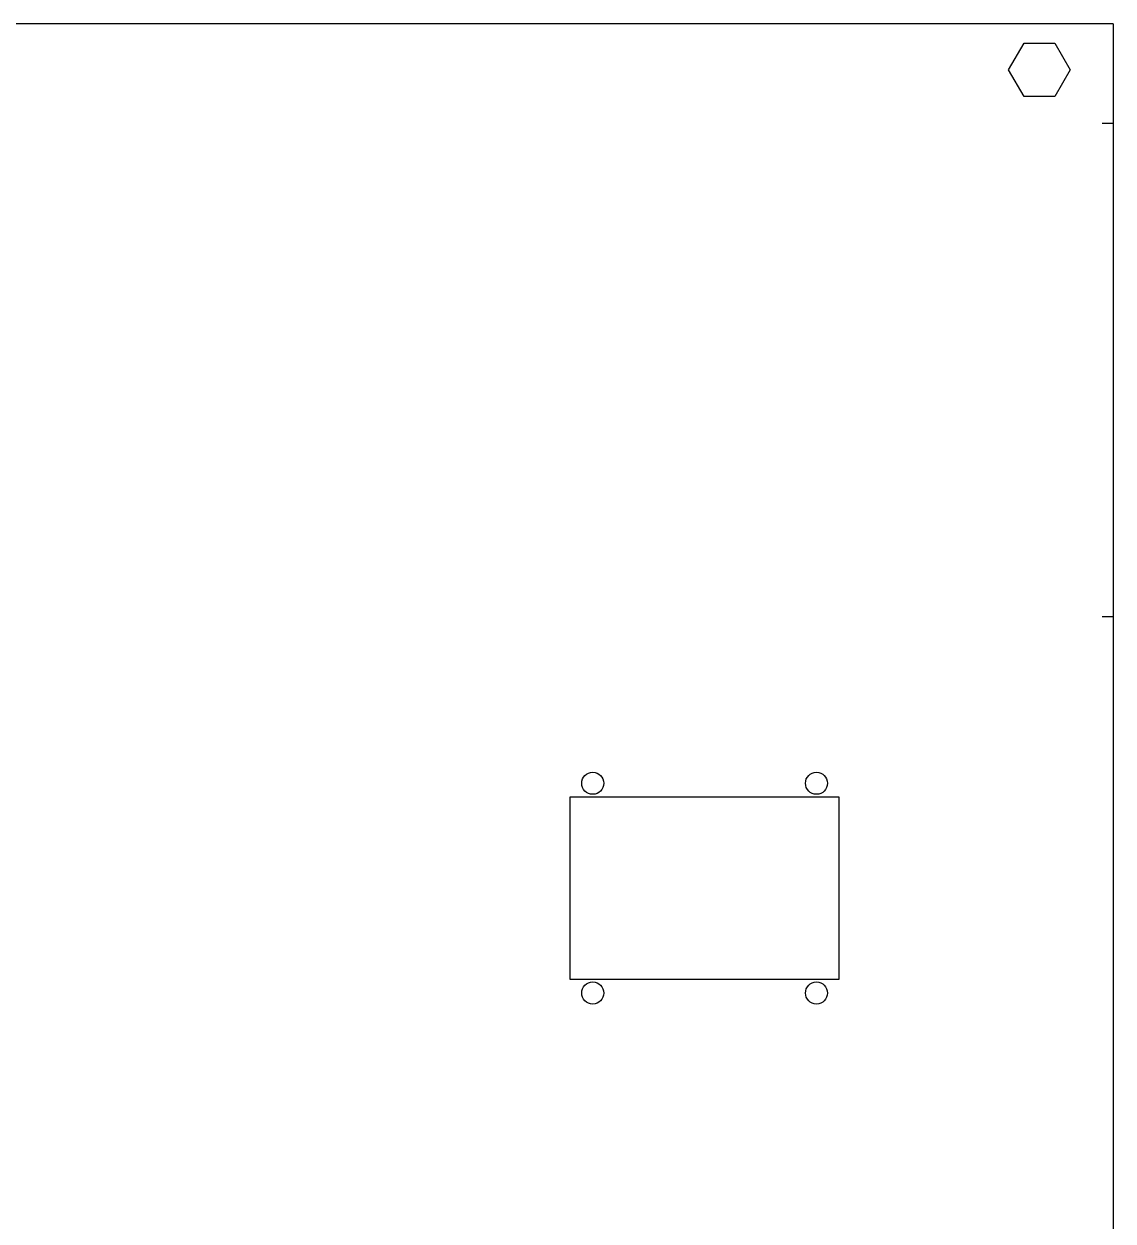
# Model space of a CAD drawing. Header units: millimetres. Extents: x -148 to 148, y -171 to 154.
# Drawn here: x 0 to 148, y -8.6 to 154.1 of the extents above; entities that cross this region are included whole.
import ezdxf

# ---------------------------------------------------------------- set-up
doc = ezdxf.new("R2010")
doc.units = ezdxf.units.MM

msp = doc.modelspace()

# ---------------------------------------------------------------- linework, layer by layer
at = {"color": 7, "linetype": 'Continuous', "lineweight": 25}
for p, q in [((148, 154.08), (-148, 154.08)), ((148, 154.08), (148, -171.24)), ((133.81, 147.83), (135.91, 151.46)), ((135.91, 151.46), (140.09, 151.46)), ((140.09, 151.46), (142.19, 147.83)), ((135.91, 144.21), (133.81, 147.83)), ((142.19, 147.83), (140.09, 144.21)), ((140.09, 144.21), (135.91, 144.21)), ((110.8, 49.01), (74.2, 49.01)), ((74.2, 49.01), (74.2, 24.31)), ((110.8, 24.31), (110.8, 49.01)), ((74.2, 24.31), (110.8, 24.31))]:
    msp.add_line(p, q, dxfattribs=at)
for p, q in [((148, 140.56), (146.5, 140.56)), ((148, 73.52), (146.5, 73.52))]:
    msp.add_line(p, q)
for centre in [(77.3, 50.91), (107.7, 50.91), (77.3, 22.41), (107.7, 22.41)]:
    msp.add_circle(centre, 1.5, dxfattribs=at)

doc.saveas('drawing.dxf')
